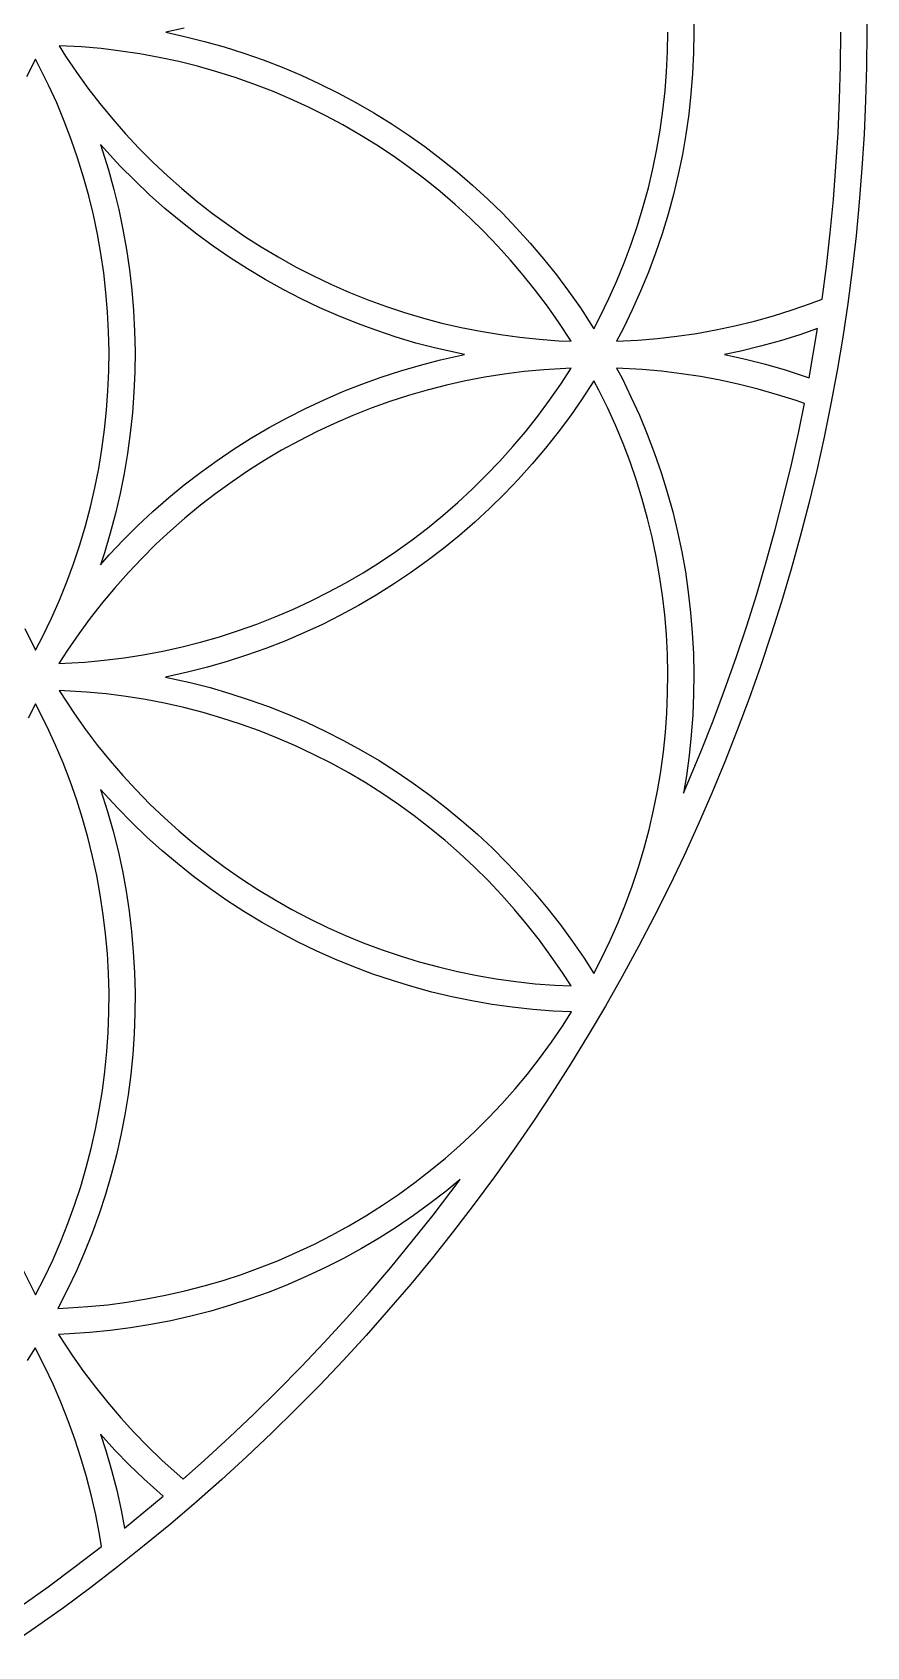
# Model space of a CAD drawing. Header units: inches. Extents: x 0 to 12, y 0 to 12.
# Drawn here: x 9.431 to 12, y 1.026 to 6 of the extents above; entities that cross this region are included whole.
import ezdxf

# ---------------------------------------------------------------- set-up
doc = ezdxf.new("R2010")
doc.units = ezdxf.units.IN
doc.header["$MEASUREMENT"] = 0
doc.layers.add('CUT', color=7, linetype='CONTINUOUS')

msp = doc.modelspace()

# ---------------------------------------------------------------- linework, layer by layer
at = {"layer": 'CUT'}
for points in [[(11.9991, 6.1044), (12, 5.9996), (11.9991, 5.895), (11.9964, 5.7903), (11.9918, 5.6856), (11.9853, 5.5812), (11.9772, 5.4768), (11.9671, 5.3725), (11.9552, 5.2684), (11.9416, 5.1646), (11.9261, 5.061), (11.9089, 4.9577), (11.8897, 4.8548), (11.8689, 4.7521), (11.8462, 4.6499), (11.8217, 4.5481), (11.7955, 4.4468), (11.7676, 4.3457), (11.7378, 4.2454), (11.7062, 4.1456), (11.6731, 4.0462), (11.6381, 3.9475), (11.6014, 3.8494), (11.5631, 3.7521), (11.5228, 3.6554), (11.4811, 3.5594), (11.4378, 3.4639), (11.3926, 3.3694), (11.3459, 3.2757), (11.2975, 3.1828), (11.2475, 3.0908), (11.1959, 2.9995), (11.1429, 2.9095), (11.0881, 2.8202), (11.0319, 2.7318), (10.974, 2.6446), (10.9147, 2.5582), (10.8539, 2.4729), (10.7917, 2.3888), (10.7279, 2.3057), (10.6627, 2.2238), (10.596, 2.143), (10.528, 2.0633), (10.4587, 1.9849), (10.3879, 1.9077), (10.3158, 1.8317), (10.2424, 1.7571), (10.1678, 1.6837), (10.0918, 1.6116), (10.0146, 1.5409), (9.9361, 1.4715), (9.8565, 1.4035), (9.7757, 1.3369), (9.6937, 1.2716), (9.6107, 1.2079), (9.5265, 1.1457), (9.4412, 1.085), (9.3549, 1.0255)], [(11.4667, 6.0625), (11.4677, 5.9994), (11.4667, 5.9363), (11.4637, 5.8733), (11.4588, 5.8105), (11.4519, 5.7478), (11.4431, 5.6855), (11.4324, 5.6233), (11.4196, 5.5617), (11.4051, 5.5004), (11.3886, 5.4394), (11.3702, 5.379), (11.35, 5.3194), (11.3279, 5.2605), (11.3039, 5.2021), (11.2783, 5.1446), (11.2508, 5.0879), (11.2298, 5.0479), (11.2956, 5.0514), (11.3554, 5.0565), (11.415, 5.0633), (11.4763, 5.0723), (11.5356, 5.0829), (11.5941, 5.0953), (11.6542, 5.1101), (11.7128, 5.1262), (11.7707, 5.1444), (11.8268, 5.1639), (11.8627, 5.1775), (11.876, 5.2788), (11.8876, 5.3816), (11.8974, 5.4845), (11.9055, 5.5868), (11.9118, 5.6906), (11.9164, 5.7938), (11.9192, 5.8969), (11.92, 6.0004)], [(9.8987, 6.0123), (9.8417, 6), (9.9, 5.9873), (9.9611, 5.9721), (10.0218, 5.9549), (10.0819, 5.9361), (10.1413, 5.9152), (10.2001, 5.8925), (10.2583, 5.868), (10.3155, 5.8416), (10.3719, 5.8135), (10.4274, 5.7837), (10.4821, 5.7522), (10.5356, 5.719), (10.5881, 5.6841), (10.6395, 5.6476), (10.6899, 5.6095), (10.7388, 5.5699), (10.7866, 5.5289), (10.8331, 5.4863), (10.8783, 5.4422), (10.922, 5.3968), (10.9642, 5.3501), (11.0052, 5.3021), (11.0444, 5.2528), (11.0823, 5.2024), (11.1184, 5.1508), (11.16, 5.0866), (11.1794, 5.1238), (11.2063, 5.1794), (11.2309, 5.2346), (11.2534, 5.2896), (11.275, 5.3475), (11.2945, 5.4049), (11.3121, 5.4627), (11.3279, 5.5212), (11.3415, 5.5789), (11.3541, 5.6394), (11.3641, 5.6979), (11.3727, 5.759), (11.3793, 5.8192), (11.3839, 5.8783), (11.3867, 5.94), (11.3877, 6.0006)], [(9.4074, 4.1626), (9.4409, 4.0963), (9.4633, 4.1395), (9.49, 4.1952), (9.5143, 4.2506), (9.5371, 4.3069), (9.5575, 4.3625), (9.577, 4.4211), (9.5943, 4.4791), (9.6099, 4.5377), (9.6234, 4.5965), (9.6354, 4.656), (9.6453, 4.7157), (9.6535, 4.7757), (9.6597, 4.8359), (9.6639, 4.8952), (9.6665, 4.9569), (9.6671, 5.0173), (9.6659, 5.0766), (9.6627, 5.1383), (9.6577, 5.1986), (9.6508, 5.2588), (9.6419, 5.3187), (9.6314, 5.3784), (9.619, 5.4376), (9.6046, 5.4965), (9.5887, 5.5536), (9.5704, 5.6127), (9.5508, 5.6698), (9.5292, 5.7266), (9.506, 5.7823), (9.481, 5.8375), (9.4409, 5.9171), (9.4132, 5.8628)], [(9.4027, 2.1858), (9.4412, 2.1095), (9.4684, 2.1629), (9.4937, 2.2166), (9.5178, 2.2721), (9.5405, 2.3295), (9.5612, 2.3865), (9.5801, 2.444), (9.5971, 2.5022), (9.6123, 2.5608), (9.6257, 2.6198), (9.6372, 2.6793), (9.6468, 2.739), (9.6544, 2.7979), (9.6606, 2.8593), (9.6645, 2.9185), (9.6668, 2.9803), (9.6671, 3.0409), (9.6655, 3.1), (9.6619, 3.1617), (9.6566, 3.2221), (9.6495, 3.281), (9.6403, 3.3421), (9.6294, 3.4017), (9.6166, 3.4608), (9.602, 3.5195), (9.5856, 3.5779), (9.5677, 3.6344), (9.5472, 3.6926), (9.5254, 3.7492), (9.5024, 3.8037), (9.4766, 3.8599), (9.4409, 3.9304), (9.4186, 3.8869)], [(9.3953, 1.1504), (9.4794, 1.2104), (9.563, 1.2722), (9.6436, 1.3341), (9.6375, 1.3719), (9.6261, 1.4315), (9.613, 1.4894), (9.5975, 1.5494), (9.5806, 1.6077), (9.5617, 1.6653), (9.5415, 1.7213), (9.5188, 1.7789), (9.4948, 1.8344), (9.4694, 1.8883), (9.4394, 1.9467), (9.4147, 1.9077)]]:
    msp.add_lwpolyline(points, dxfattribs=at)
for points in [[(9.5131, 5.9585), (9.5332, 5.9264), (9.5666, 5.8773), (9.6021, 5.8282), (9.6392, 5.7801), (9.6786, 5.7323), (9.7177, 5.6876), (9.759, 5.6433), (9.802, 5.6002), (9.8469, 5.5576), (9.8913, 5.5182), (9.9388, 5.4786), (9.9858, 5.442), (10.0357, 5.4054), (10.0856, 5.3711), (10.1358, 5.3388), (10.1875, 5.3078), (10.2417, 5.2777), (10.2946, 5.2504), (10.3503, 5.2237), (10.4059, 5.1992), (10.4622, 5.1766), (10.5181, 5.1562), (10.5767, 5.1365), (10.6349, 5.1193), (10.6923, 5.104), (10.7515, 5.0904), (10.811, 5.0786), (10.8721, 5.0684), (10.9323, 5.0602), (10.9913, 5.0541), (11.0517, 5.0497), (11.0897, 5.0483), (11.0522, 5.1059), (11.0167, 5.1564), (10.9803, 5.2048), (10.9426, 5.2521), (10.9034, 5.2982), (10.8635, 5.3422), (10.8207, 5.3866), (10.7781, 5.4281), (10.7325, 5.4698), (10.6867, 5.5093), (10.6395, 5.5474), (10.5913, 5.5838), (10.5429, 5.6181), (10.4914, 5.6522), (10.4398, 5.6841), (10.3874, 5.7144), (10.3342, 5.743), (10.2809, 5.7694), (10.2248, 5.7952), (10.1702, 5.8182), (10.1125, 5.8404), (10.0553, 5.8606), (9.9989, 5.8783), (9.9394, 5.8951), (9.8818, 5.9095), (9.822, 5.9224), (9.7619, 5.9333), (9.7033, 5.9423), (9.6424, 5.9496), (9.5828, 5.9548)], [(9.6408, 5.6539), (9.6654, 5.5761), (9.6823, 5.5154), (9.6972, 5.454), (9.7101, 5.3923), (9.7212, 5.3304), (9.7302, 5.268), (9.7374, 5.2053), (9.7426, 5.1425), (9.7459, 5.0794), (9.7471, 5.0166), (9.7465, 4.9534), (9.7438, 4.8906), (9.7392, 4.8277), (9.7327, 4.765), (9.7243, 4.7026), (9.7138, 4.6404), (9.7014, 4.5787), (9.6871, 4.5171), (9.671, 4.4562), (9.653, 4.3958), (9.641, 4.3595), (9.6679, 4.3898), (9.7114, 4.4359), (9.7562, 4.4802), (9.8025, 4.5234), (9.8499, 4.5651), (9.8988, 4.6052), (9.9488, 4.6437), (10, 4.6808), (10.0524, 4.7162), (10.1057, 4.7499), (10.1603, 4.7822), (10.2157, 4.8123), (10.272, 4.8409), (10.3292, 4.868), (10.3873, 4.8931), (10.446, 4.9161), (10.5055, 4.9375), (10.5656, 4.957), (10.6263, 4.9748), (10.6876, 4.9904), (10.7621, 5.0067), (10.673, 5.0264), (10.6121, 5.0425), (10.5515, 5.0606), (10.4916, 5.0807), (10.4324, 5.1024), (10.3737, 5.126), (10.3159, 5.1514), (10.2589, 5.1788), (10.2029, 5.2077), (10.1476, 5.2385), (10.0935, 5.2709), (10.0404, 5.305), (9.9882, 5.3408), (9.9375, 5.3782), (9.8877, 5.417), (9.8391, 5.4575), (9.7918, 5.4995), (9.7461, 5.5429), (9.7015, 5.5878)], [(11.849, 5.087), (11.7945, 5.0681), (11.7342, 5.0493), (11.6733, 5.0324), (11.612, 5.0173), (11.5617, 5.0067), (11.627, 4.9925), (11.6883, 4.9771), (11.7488, 4.9596), (11.8233, 4.9355)], [(11.0899, 4.9651), (11.0057, 4.9603), (10.9453, 4.9545), (10.8839, 4.9467), (10.8239, 4.9371), (10.7643, 4.9257), (10.7062, 4.9127), (10.6462, 4.8973), (10.5892, 4.8806), (10.5315, 4.8619), (10.4742, 4.8413), (10.4179, 4.819), (10.361, 4.7945), (10.3062, 4.7686), (10.253, 4.7416), (10.1986, 4.7119), (10.1464, 4.6811), (10.0961, 4.6493), (10.0459, 4.6153), (9.9957, 4.5789), (9.9486, 4.5427), (9.9008, 4.5033), (9.8561, 4.4642), (9.8117, 4.4226), (9.7677, 4.379), (9.7269, 4.3358), (9.6858, 4.2895), (9.6468, 4.2428), (9.6095, 4.1951), (9.5737, 4.1461), (9.5391, 4.0959), (9.5128, 4.0548), (9.5929, 4.0593), (9.6526, 4.065), (9.7133, 4.0724), (9.7718, 4.0817), (9.8325, 4.0932), (9.8918, 4.1062), (9.9491, 4.1209), (10.0077, 4.1376), (10.0661, 4.1564), (10.1221, 4.1764), (10.1786, 4.1985), (10.2352, 4.2227), (10.289, 4.2478), (10.3441, 4.2754), (10.3963, 4.3038), (10.4495, 4.3349), (10.4998, 4.3666), (10.5501, 4.4002), (10.6004, 4.4362), (10.6474, 4.4722), (10.6954, 4.5114), (10.7409, 4.5511), (10.7856, 4.5922), (10.8277, 4.6339), (10.8705, 4.6786), (10.9108, 4.7236), (10.9491, 4.769), (10.9873, 4.8174), (11.0233, 4.8661), (11.0579, 4.9159)], [(11.1599, 4.9265), (11.1236, 4.8702), (11.0876, 4.8184), (11.0501, 4.7678), (11.011, 4.7183), (10.9704, 4.6702), (10.9283, 4.6232), (10.8847, 4.5778), (10.8398, 4.5333), (10.7936, 4.4907), (10.746, 4.4493), (10.6971, 4.4094), (10.6471, 4.3712), (10.5957, 4.3344), (10.5434, 4.2994), (10.49, 4.2659), (10.4355, 4.2341), (10.3801, 4.204), (10.3239, 4.1757), (10.2668, 4.1492), (10.2086, 4.1243), (10.15, 4.1015), (10.0907, 4.0803), (10.0306, 4.0609), (9.9701, 4.0436), (9.9089, 4.028), (9.8411, 4.0132), (9.9171, 3.9966), (9.9783, 3.9808), (10.039, 3.963), (10.099, 3.9435), (10.1585, 3.9221), (10.2172, 3.8988), (10.2751, 3.8738), (10.3323, 3.8468), (10.3886, 3.8181), (10.4438, 3.7878), (10.4984, 3.7557), (10.5517, 3.7219), (10.604, 3.6864), (10.6551, 3.6494), (10.7052, 3.6108), (10.7539, 3.5705), (10.8013, 3.529), (10.8475, 3.4859), (10.8923, 3.4413), (10.9356, 3.3953), (10.9775, 3.3483), (11.0181, 3.2996), (11.057, 3.2499), (11.0943, 3.1989), (11.13, 3.1469), (11.16, 3.1), (11.1839, 3.1461), (11.2104, 3.2019), (11.2349, 3.2573), (11.2575, 3.3134), (11.278, 3.3691), (11.2975, 3.4278), (11.315, 3.4859), (11.33, 3.5431), (11.344, 3.6033), (11.3558, 3.6627), (11.3658, 3.7224), (11.3739, 3.7824), (11.3803, 3.8427), (11.3845, 3.9017), (11.387, 3.9634), (11.3877, 4.0241), (11.3864, 4.0832), (11.3831, 4.1449), (11.3782, 4.2053), (11.3715, 4.2643), (11.3625, 4.3254), (11.3518, 4.385), (11.3394, 4.4443), (11.3253, 4.5019), (11.3089, 4.5614), (11.2909, 4.6193), (11.2713, 4.6765), (11.2498, 4.7332), (11.2266, 4.789), (11.2015, 4.8441), (11.1753, 4.8974)], [(11.23, 4.9652), (11.2466, 4.9338), (11.2742, 4.8772), (11.3003, 4.8198), (11.3245, 4.7616), (11.3469, 4.7026), (11.3674, 4.6431), (11.3861, 4.5828), (11.4028, 4.522), (11.4177, 4.4607), (11.4306, 4.3991), (11.4417, 4.337), (11.4508, 4.2746), (11.4579, 4.212), (11.4631, 4.1492), (11.4663, 4.0862), (11.4677, 4.0231), (11.467, 3.9602), (11.4643, 3.8972), (11.4597, 3.8343), (11.4532, 3.7717), (11.4447, 3.7092), (11.4358, 3.6554), (11.4891, 3.7826), (11.5269, 3.8787), (11.5631, 3.9756), (11.5977, 4.0731), (11.6305, 4.1709), (11.6613, 4.2689), (11.6908, 4.3686), (11.7183, 4.4682), (11.7442, 4.5682), (11.7682, 4.6679), (11.7907, 4.7695), (11.8083, 4.8558), (11.7825, 4.865), (11.7257, 4.883), (11.6662, 4.9001), (11.6087, 4.9147), (11.5493, 4.9276), (11.4884, 4.9391), (11.4297, 4.9481), (11.3686, 4.9556), (11.309, 4.961)], [(9.5131, 3.9717), (9.5604, 3.8996), (9.5949, 3.8512), (9.6316, 3.8029), (9.6706, 3.7548), (9.7096, 3.71), (9.7507, 3.6654), (9.7932, 3.6221), (9.8379, 3.5792), (9.8821, 3.5395), (9.9294, 3.4995), (9.976, 3.4626), (10.0246, 3.4265), (10.0755, 3.3911), (10.1253, 3.3587), (10.1782, 3.3267), (10.2299, 3.2974), (10.2838, 3.2692), (10.3395, 3.2421), (10.3948, 3.2173), (10.4498, 3.1948), (10.5078, 3.1731), (10.564, 3.154), (10.622, 3.1362), (10.6817, 3.1201), (10.7396, 3.1063), (10.8003, 3.0937), (10.8588, 3.0837), (10.9201, 3.075), (10.9795, 3.0685), (11.0397, 3.0638), (11.0896, 3.0615), (11.0627, 3.1037), (11.029, 3.1526), (10.9924, 3.2025), (10.9559, 3.2493), (10.9161, 3.2969), (10.8758, 3.3422), (10.8351, 3.3854), (10.7911, 3.429), (10.7467, 3.4706), (10.7021, 3.5096), (10.6543, 3.5489), (10.6062, 3.5861), (10.558, 3.6208), (10.5068, 3.6556), (10.4555, 3.6881), (10.4033, 3.7188), (10.3512, 3.7475), (10.2972, 3.7749), (10.241, 3.8012), (10.1854, 3.8253), (10.1302, 3.8473), (10.0719, 3.8683), (10.0142, 3.887), (9.9572, 3.9037), (9.8972, 3.9191), (9.838, 3.9325), (9.7796, 3.9437), (9.7198, 3.9532), (9.6588, 3.9611), (9.5979, 3.9671)], [(9.6411, 3.667), (9.6626, 3.5995), (9.6797, 3.5389), (9.6948, 3.4777), (9.7081, 3.4161), (9.7195, 3.354), (9.7289, 3.2917), (9.7363, 3.2291), (9.7419, 3.1664), (9.7455, 3.1033), (9.7471, 3.0404), (9.7467, 2.9773), (9.7444, 2.9143), (9.7402, 2.8514), (9.7338, 2.7888), (9.7258, 2.7263), (9.7157, 2.6639), (9.7037, 2.6022), (9.6897, 2.5407), (9.6739, 2.4796), (9.6561, 2.4191), (9.6365, 2.3592), (9.615, 2.2999), (9.5917, 2.2413), (9.5665, 2.1836), (9.5396, 2.1266), (9.5096, 2.068), (9.5425, 2.0692), (9.6016, 2.0733), (9.6632, 2.0793), (9.7219, 2.087), (9.7829, 2.0969), (9.8415, 2.1082), (9.9002, 2.1216), (9.9601, 2.1372), (10.0182, 2.1542), (10.0745, 2.1727), (10.1325, 2.1937), (10.1889, 2.216), (10.2433, 2.2397), (10.2993, 2.266), (10.3532, 2.2935), (10.4052, 2.3222), (10.4582, 2.3536), (10.5095, 2.386), (10.5584, 2.4194), (10.6085, 2.4557), (10.6564, 2.4927), (10.7031, 2.5311), (10.7477, 2.5703), (10.7927, 2.6125), (10.8357, 2.6552), (10.8764, 2.6984), (10.9174, 2.7446), (10.9554, 2.79), (10.9926, 2.8378), (11.0293, 2.8878), (11.0634, 2.9375), (11.0915, 2.9813), (11.0347, 2.984), (10.9716, 2.9889), (10.9089, 2.9958), (10.8464, 3.0047), (10.7842, 3.0154), (10.7222, 3.0282), (10.6609, 3.0428), (10.5999, 3.0594), (10.5395, 3.0779), (10.4797, 3.0981), (10.4206, 3.1203), (10.362, 3.1443), (10.3044, 3.1701), (10.2478, 3.1977), (10.1916, 3.2271), (10.1367, 3.2581), (10.0827, 3.2909), (10.0298, 3.3253), (9.9779, 3.3615), (9.9273, 3.3992), (9.8777, 3.4384), (9.8296, 3.4792), (9.7825, 3.5214), (9.7369, 3.5651), (9.6927, 3.6103)], [(10.7485, 2.4651), (10.7053, 2.4293), (10.6554, 2.3908), (10.6044, 2.354), (10.5522, 2.3184), (10.4989, 2.2848), (10.4447, 2.2526), (10.3894, 2.2222), (10.3333, 2.1935), (10.2762, 2.1668), (10.2185, 2.1418), (10.1598, 2.1184), (10.1006, 2.0971), (10.0408, 2.0774), (9.9802, 2.0597), (9.9191, 2.0439), (9.8576, 2.03), (9.7958, 2.018), (9.7335, 2.0079), (9.6711, 1.9997), (9.6083, 1.9936), (9.5455, 1.9893), (9.5112, 1.988), (9.5542, 1.9219), (9.5884, 1.8732), (9.6251, 1.8248), (9.6631, 1.7775), (9.7034, 1.7304), (9.7434, 1.6864), (9.7866, 1.642), (9.8293, 1.6006), (9.8951, 1.542), (9.9609, 1.6004), (10.0377, 1.6707), (10.1127, 1.7418), (10.1863, 1.8142), (10.2587, 1.8878), (10.3298, 1.9628), (10.3996, 2.0391), (10.4682, 2.1164), (10.5347, 2.1944), (10.6009, 2.2747), (10.6653, 2.3556)], [(9.6411, 1.68), (9.6573, 1.6301), (9.675, 1.5695), (9.6907, 1.5081), (9.7045, 1.4467), (9.7152, 1.391), (9.8337, 1.4893), (9.7746, 1.5423), (9.7292, 1.5861), (9.6852, 1.6316)]]:
    msp.add_lwpolyline(points, close=True, dxfattribs=at)

doc.saveas('drawing.dxf')
